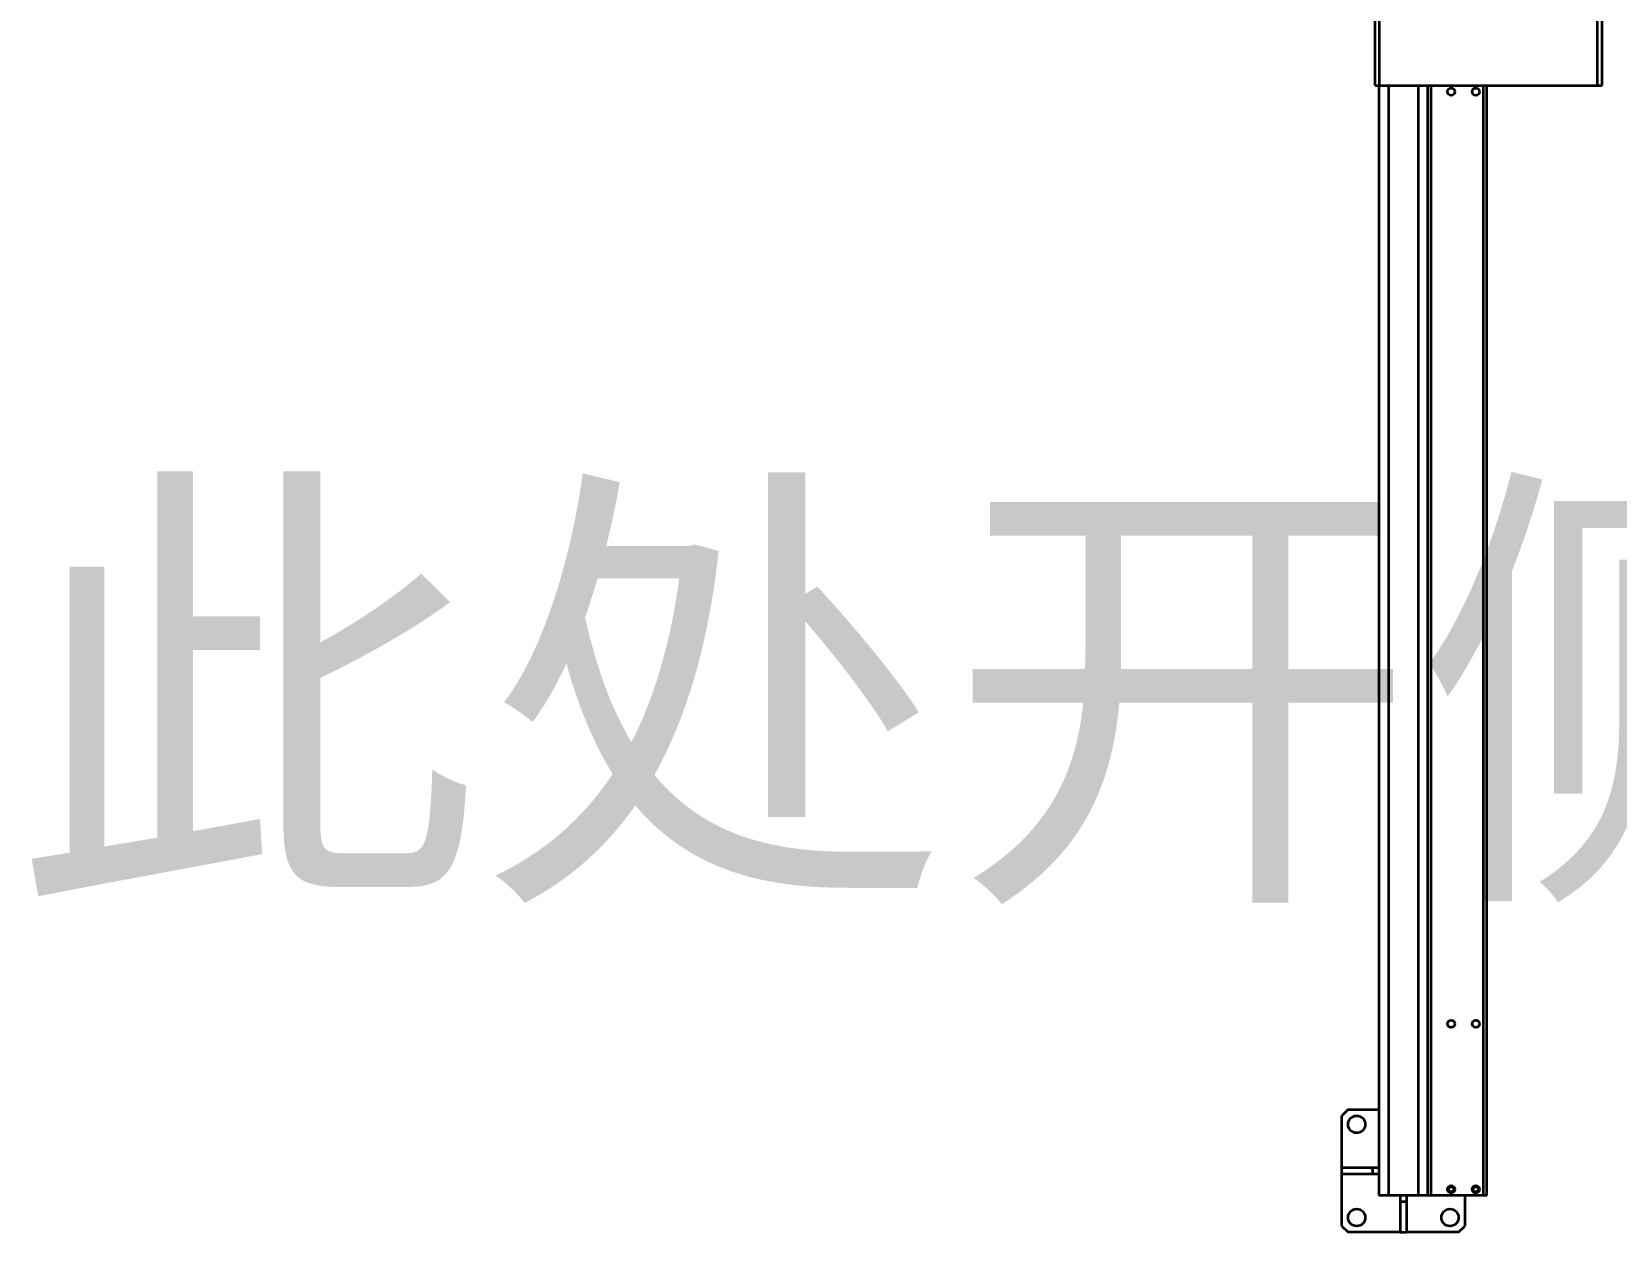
# Model space of a CAD drawing. Header units: millimetres. Extents: x 914 to 910632, y -176 to 682692.
# Drawn here: x 30884 to 32176, y 15495 to 16474 of the extents above; entities that cross this region are included whole.
import ezdxf

# ---------------------------------------------------------------- set-up
doc = ezdxf.new("R2010")
doc.units = ezdxf.units.MM
doc.linetypes.add('EB_DASHDOT', pattern=[39, 30, -3, 3, -3])
doc.layers.add('尺寸线层', color=3, linetype='Continuous', lineweight=18)
doc.styles.get("Standard").update_dxf_attribs({"font": 'arial.ttf'})

# ---------------------------------------------------------------- blocks, each defined once
blk = doc.blocks.new('后右')
at = {"color": 4, "linetype": 'Continuous', "lineweight": 35}
for p, q in [((1202793.8, -781650.8), (1202788.8, -781655.8)), ((1202788.8, -781698.3), (1202788.8, -781655.8)), ((1202793.8, -781650.8), (1202836.3, -781650.8)), ((1202836.3, -781650.8), (1202841.3, -781650.8)), ((1202836.3, -781675.8), (1202836.3, -781650.8)), ((1202841.3, -781650.8), (1202883.8, -781650.8)), ((1202841.3, -781675.8), (1202841.3, -781650.8)), ((1202888.8, -781655.8), (1202883.8, -781650.8)), ((1202888.8, -781655.8), (1202888.8, -781680.8)), ((1203723.8, -781680.8), (1202818.8, -781680.8)), ((1202818.8, -781688.8), (1202818.8, -781680.8)), ((1202836.3, -781680.8), (1202836.3, -781675.8)), ((1202836.3, -781675.8), (1202841.3, -781675.8)), ((1202841.3, -781680.8), (1202841.3, -781675.8)), ((1203723.8, -781677.8), (1203723.8, -781681.5)), ((1203723.8, -781677.8), (1203788.8, -781677.8)), ((1203723.8, -781681.5), (1203788.8, -781681.5)), ((1203723.8, -781681.5), (1203723.8, -781859)), ((1202788.8, -781698.3), (1202788.8, -781703.3)), ((1202813.8, -781698.3), (1202788.8, -781698.3)), ((1202813.8, -781698.3), (1202813.8, -781703.3)), ((1202818.8, -781698.3), (1202813.8, -781698.3)), ((1202818.8, -781712.8), (1202818.8, -781688.8)), ((1203723.8, -781688.8), (1202818.8, -781688.8)), ((1202788.8, -781745.8), (1202788.8, -781703.3)), ((1202813.8, -781703.3), (1202788.8, -781703.3)), ((1202818.8, -781703.3), (1202813.8, -781703.3)), ((1202818.8, -781720.8), (1202818.8, -781712.8)), ((1203723.8, -781712.8), (1202818.8, -781712.8)), ((1202818.8, -781720.8), (1203723.8, -781720.8)), ((1202818.8, -781723.5), (1202818.8, -781720.8)), ((1202818.8, -781766), (1202818.8, -781723.5)), ((1202818.8, -781723.5), (1203723.8, -781723.5)), ((1202788.8, -781745.8), (1202793.8, -781750.8)), ((1202818.8, -781750.8), (1202793.8, -781750.8)), ((1202818.8, -781768.8), (1202818.8, -781766)), ((1202818.8, -781766), (1203723.8, -781766)), ((1202818.8, -781768.8), (1203723.8, -781768.8)), ((1203723.8, -781859), (1203788.8, -781859)), ((1203723.8, -781859), (1203723.8, -781862.8)), ((1203723.8, -781862.8), (1203788.8, -781862.8))]:
    blk.add_line(p, q, dxfattribs=at)
for centre, radius in [((1202800.8, -781662.8), 7), ((1202876.8, -781662.8), 7), ((1202800.8, -781738.8), 7), ((1202823.8, -781739.8), 3), ((1202823.8, -781739.8), 2.1), ((1202958.8, -781739.8), 3), ((1203718.8, -781739.8), 3), ((1202823.8, -781759.8), 3), ((1202823.8, -781759.8), 2.1), ((1202958.8, -781759.8), 3), ((1203718.8, -781759.8), 3)]:
    blk.add_circle(centre, radius, dxfattribs=at)

msp = doc.modelspace()

# ---------------------------------------------------------------- block references
at = {"color": 4, "lineweight": 30, "rotation": 90}
msp.add_blockref('后右', (-749698.86, -1187294.135), dxfattribs=at)

# ---------------------------------------------------------------- texts
at = {"layer": '尺寸线层', "color": 4, "linetype": 'EB_DASHDOT', "insert": (32012.94, 15918.181), "char_height": 280, "width": 3128.49162, "attachment_point": 5}
msp.add_mtext('此处开侧拉门', dxfattribs=at)

doc.saveas('drawing.dxf')
